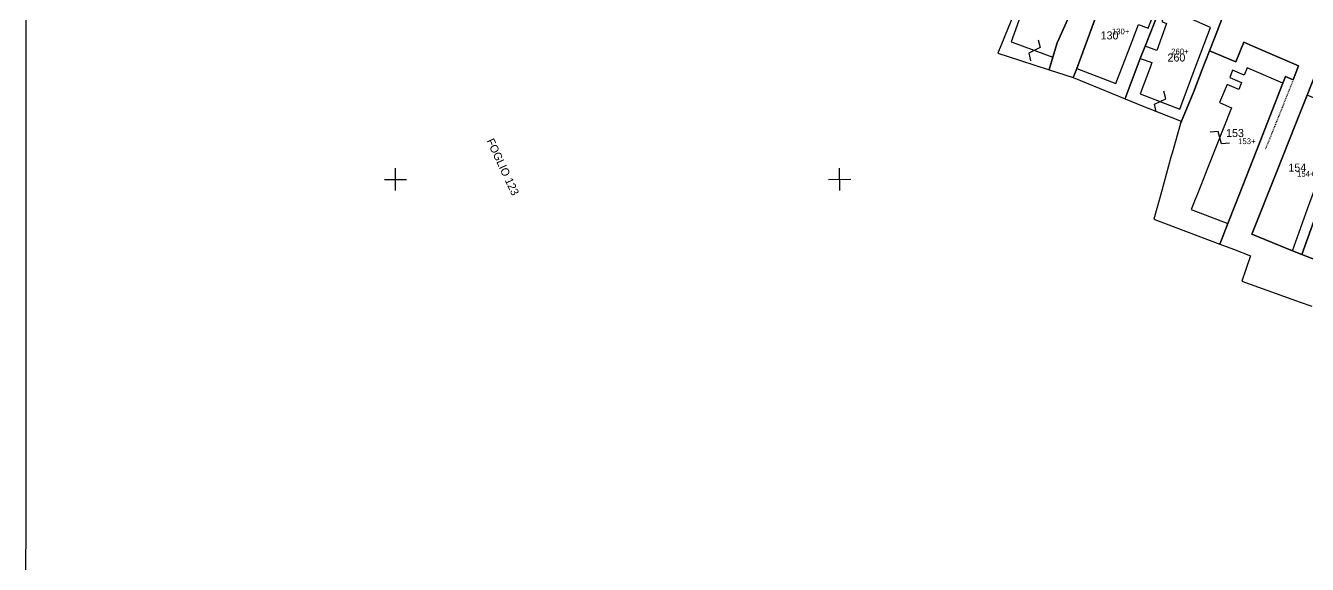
# Model space of a CAD drawing. Header units: metres. Extents: x 48717 to 49347, y 45758 to 46713.
# Drawn here: x 48717.1 to 49005.3, y 46112.6 to 46233.8 of the extents above; entities that cross this region are included whole.
import ezdxf

# ---------------------------------------------------------------- set-up
doc = ezdxf.new("R2010")
doc.units = ezdxf.units.M
for name, pattern in [('CONTINUA', [0]), ('INTERNA', [0]), ('TRATTEGGIATA5', [0.3, 0.15, -0.15])]:
    doc.linetypes.add(name, pattern=pattern)
for name, color, linetype in [('CONFINE', 3, 'CONTINUA'), ('FABBRICATI', 1, 'CONTINUA'), ('LINEEVARIE', 6, 'CONTINUA'), ('PARTICELLE', 7, 'CONTINUA'), ('SIMBOLI', 6, 'CONTINUA'), ('STRADE', 8, 'CONTINUA'), ('TESTI', 3, 'CONTINUA')]:
    doc.layers.add(name, color=color, linetype=linetype)

# ---------------------------------------------------------------- blocks, each defined once
blk = doc.blocks.new('14', base_point=(2.5, 2.5))
at = {"layer": 'SIMBOLI'}
for p, q in [((0, 2.5), (1.5, 3.5)), ((1.5, 3.5), (3.5, 1.5)), ((3.5, 1.5), (5, 2.5))]:
    blk.add_line(p, q, dxfattribs=at)
blk = doc.blocks.new('3', base_point=(2.5, 2.5))
at = {"layer": 'SIMBOLI'}
for p, q in [((2.5, 0), (2.5, 5)), ((0, 2.5), (5, 2.5))]:
    blk.add_line(p, q, dxfattribs=at)

msp = doc.modelspace()

# ---------------------------------------------------------------- linework, layer by layer
at = {"layer": 'CONFINE'}
msp.add_lwpolyline([(48940.916, 46240.352), (48935.702, 46227.558), (48940.821, 46225.953), (48947.285, 46223.847), (48952.704, 46222.081), (48964.346, 46217.302), (48966.904, 46216.253), (48967.078, 46216.167), (48976.966, 46212.248), (48976.814, 46211.715), (48974.923, 46205.07), (48974.661, 46204.184), (48972.525, 46196.349), (48970.828, 46190.252), (48985.682, 46184.645), (48988.696, 46183.47), (48992.519, 46181.98), (48990.587, 46176.316), (49003.737, 46171.553), (49006.342, 46170.628)], dxfattribs=at)
at = {"layer": 'FABBRICATI'}
for points in [[(48941.152, 46236.811), (48938.723, 46230.155), (48939.812, 46229.746), (48948.077, 46226.676), (48949.069, 46229.873), (48955.909, 46245.118), (48951.408, 46247.198), (48946.484, 46249.18), (48943.889, 46243.892), (48942.143, 46239.691), (48941.152, 46236.811)], [(48968.414, 46236.722), (48969.547, 46239.597), (48960.552, 46243.359), (48958.256, 46237.148), (48953.467, 46224.149), (48962.289, 46220.769), (48965.925, 46230.249), (48967.345, 46234.052), (48969.56, 46233.224), (48970.612, 46235.81), (48968.414, 46236.722)], [(48971.457, 46228.162), (48968.885, 46229.164), (48967.776, 46226.339), (48970.397, 46225.461), (48969.986, 46224.353), (48967.761, 46218.423), (48976.673, 46214.979), (48979.877, 46223.645), (48983.574, 46233.311), (48979.295, 46235.204), (48980.212, 46237.483), (48975.646, 46239.415), (48974.743, 46237.144), (48974.355, 46236.014), (48973.296, 46236.4), (48972.632, 46234.707), (48973.692, 46234.274), (48971.457, 46228.162)], [(48989.95, 46219.376), (48987.294, 46220.541), (48985.569, 46216.464), (48988.317, 46215.269), (48982.966, 46201.854), (48981.392, 46197.805), (48979.187, 46192.423), (48987.462, 46189.255), (48989.194, 46193.616), (48994.664, 46207.555), (48999.844, 46220.792), (48991.823, 46224.273), (48991.168, 46222.661), (48988.534, 46223.754), (48987.901, 46222.121), (48990.557, 46220.996), (48990.335, 46220.343), (48989.95, 46219.376)], [(48998.314, 46200.589), (48992.873, 46186.875), (49002.032, 46183.132), (49005.41, 46192.522), (49007.486, 46198.232), (49008.672, 46201.416), (49010.327, 46205.824), (49013.618, 46214.654), (49005.275, 46218.162), (49002.735, 46211.739), (48998.314, 46200.589)]]:
    msp.add_lwpolyline(points, close=True, dxfattribs=at)
at = {"layer": 'LINEEVARIE', "color": 2}
msp.add_lwpolyline([(48717.314, 46712.83), (49346.508, 46712.883), (49345.843, 45758.322), (48717.058, 45757.973), (48717.314, 46712.83)], dxfattribs=at)
at = {"layer": 'LINEEVARIE', "linetype": 'TRATTEGGIATA5'}
msp.add_lwpolyline([(49002.009, 46221.163), (48995.957, 46206.08)], dxfattribs=at)
at = {"layer": 'PARTICELLE'}
for points in [[(48940.821, 46225.953), (48947.285, 46223.847), (48947.306, 46223.919), (48948.077, 46226.676), (48949.069, 46229.873), (48955.909, 46245.118), (48957.52, 46248.906), (48947.596, 46252.836), (48946.274, 46249.85), (48944.288, 46246.954), (48940.916, 46240.352), (48935.702, 46227.558), (48940.821, 46225.953)], [(48952.763, 46222.227), (48952.704, 46222.081), (48964.346, 46217.302), (48964.378, 46217.386), (48967.776, 46226.339), (48968.885, 46229.164), (48971.577, 46235.986), (48973.627, 46241.3), (48961.743, 46246.35), (48960.552, 46243.359), (48958.256, 46237.148), (48953.467, 46224.149), (48952.763, 46222.227)], [(48964.378, 46217.386), (48964.346, 46217.302), (48966.904, 46216.253), (48967.078, 46216.167), (48976.966, 46212.248), (48976.814, 46211.715), (48977.052, 46212.291), (48979.794, 46218.928), (48981.669, 46223.905), (48983.299, 46228.083), (48985.106, 46232.681), (48986.36, 46235.855), (48973.627, 46241.3), (48971.577, 46235.986), (48968.885, 46229.164), (48967.776, 46226.339), (48964.378, 46217.386)], [(48977.052, 46212.291), (48976.814, 46211.715), (48974.923, 46205.07), (48974.661, 46204.184), (48972.525, 46196.349), (48970.828, 46190.252), (48985.682, 46184.645), (48987.462, 46189.255), (48989.194, 46193.616), (48994.664, 46207.555), (48999.844, 46220.792), (49000.464, 46222.306), (49002.157, 46221.565), (49003.39, 46224.745), (48993.106, 46229.182), (48991.048, 46230.082), (48989.268, 46225.632), (48983.299, 46228.083), (48981.669, 46223.905), (48979.794, 46218.928), (48977.052, 46212.291)], [(49007.503, 46191.689), (49008.783, 46195.152), (49010.843, 46200.61), (49012.459, 46204.984), (49014.478, 46210.434), (49015.891, 46213.773), (49017.73, 46218.599), (49007.225, 46223.075), (49005.275, 46218.162), (49002.735, 46211.739), (48998.314, 46200.589), (48992.873, 46186.875), (49002.032, 46183.132), (49004.085, 46182.309), (49007.503, 46191.689)], [(49006.406, 46181.413), (49015.097, 46178.028), (49019.855, 46190.859), (49024.637, 46203.789), (49026.836, 46209.606), (49028.647, 46214.261), (49017.73, 46218.599), (49015.891, 46213.773), (49014.478, 46210.434), (49012.459, 46204.984), (49010.843, 46200.61), (49008.783, 46195.152), (49007.503, 46191.689), (49004.085, 46182.309), (49006.406, 46181.413)]]:
    msp.add_lwpolyline(points, close=True, dxfattribs=at)
at = {"layer": 'STRADE'}
for points in [[(48955.909, 46245.118), (48949.069, 46229.873), (48948.077, 46226.676), (48947.306, 46223.919), (48947.285, 46223.847), (48952.704, 46222.081), (48952.763, 46222.227), (48953.467, 46224.149), (48958.256, 46237.148)], [(48986.36, 46235.855), (48985.106, 46232.681), (48983.299, 46228.083), (48989.268, 46225.632), (48991.048, 46230.082), (48993.106, 46229.182), (49003.39, 46224.745), (49002.157, 46221.565), (49000.464, 46222.306), (48999.844, 46220.792), (48994.664, 46207.555), (48989.194, 46193.616), (48987.462, 46189.255), (48985.682, 46184.645), (48988.696, 46183.47), (48992.519, 46181.98), (48990.587, 46176.316), (49003.737, 46171.553), (49006.342, 46170.628)]]:
    msp.add_lwpolyline(points, dxfattribs=at)
at = {"layer": 'STRADE', "linetype": 'INTERNA'}
msp.add_lwpolyline([(49005.275, 46218.162), (49007.225, 46223.075), (49017.73, 46218.599), (49028.647, 46214.261), (49026.836, 46209.606), (49024.637, 46203.789), (49019.855, 46190.859), (49015.097, 46178.028), (49006.406, 46181.413), (49004.085, 46182.309), (49002.032, 46183.132), (48992.873, 46186.875), (48998.314, 46200.589), (49002.735, 46211.739), (49005.275, 46218.162)], close=True, dxfattribs=at)

# ---------------------------------------------------------------- block references
at = {"layer": 'SIMBOLI'}
for name, p, rotation in [('14', (48943.943, 46228.212), 250.286), ('14', (48972.217, 46216.701), 69.677), ('14', (48985.642, 46208.561), 149.725), ('3', (48800.26, 46199.174), 0.401), ('3', (48900.153, 46199.178), 0.401)]:
    msp.add_blockref(name, p, dxfattribs=dict(at, rotation=rotation))

# ---------------------------------------------------------------- texts
at = {"layer": 'FABBRICATI', "color": 7}
for s, p in [('130+', (48961.396, 46231.803)), ('260+', (48974.713, 46227.299)), ('153+', (48989.777, 46207.111)), ('154+', (49003.032, 46199.792))]:
    msp.add_text(s, height=1.3, dxfattribs=at).set_placement(p)
at = {"layer": 'PARTICELLE', "color": 7}
for s, p in [('130', (48958.848, 46230.671)), ('260', (48973.886, 46225.695)), ('153', (48987.062, 46208.708)), ('154', (49001.081, 46200.928))]:
    msp.add_text(s, height=1.8, dxfattribs=at).set_placement(p)
at = {"layer": 'TESTI', "color": 3}
msp.add_text('FOGLIO 123', height=1.8, rotation=294.923, dxfattribs=at).set_placement((48820.683, 46207.864))

doc.saveas('drawing.dxf')
